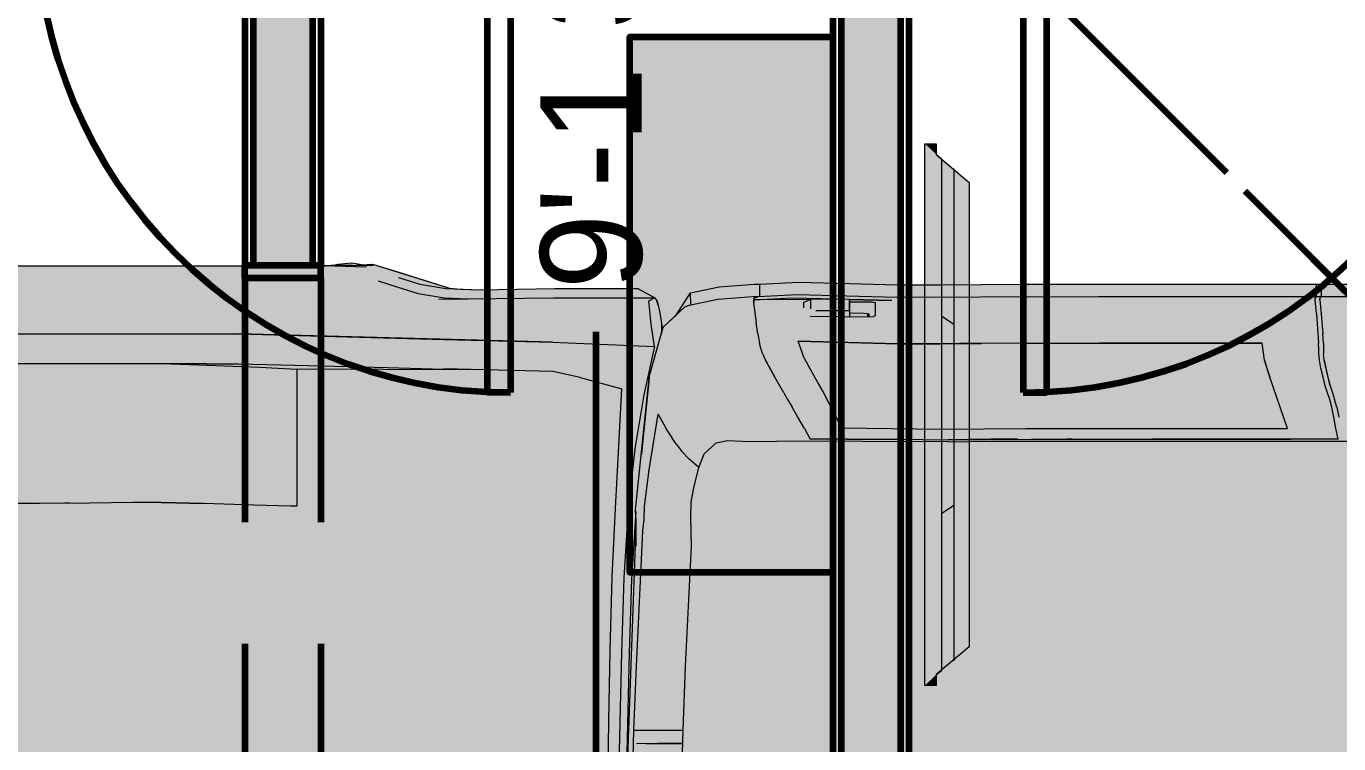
# Model space of a CAD drawing. Header units: inches. Extents: x -355 to 955, y -237 to 947.
# Drawn here: x 448.6 to 526.2, y 120.8 to 163.1 of the extents above; entities that cross this region are included whole.
import ezdxf

# ---------------------------------------------------------------- set-up
doc = ezdxf.new("R2010")
doc.units = ezdxf.units.IN
doc.header["$LTSCALE"] = 96
doc.header["$MEASUREMENT"] = 0
doc.linetypes.add('Dash', pattern=[0.225, 0.15, -0.075])
for name, color, linetype, lineweight, true_color in [('Cabinets_  Full-2', 9, 'Continuous', 211, 0x808080), ('Dimensions-3', 7, 'Continuous', 158, 0x000080), ('Doors-2', 7, 'Continuous', 158, 0x4b4b4b), ('Doors-3', 7, 'Continuous', 158, 0x4b4b4b), ('Furniture_ Exterior-1', 7, 'Continuous', 211, 0x008080), ('Furniture_ Interior-2', 7, 'Continuous', 211, 0x8080c0), ('Roof Planes-3', 7, 'Dash', 211, 0x6fa455), ('Walls_  Normal-2', 7, 'Continuous', 211, 0x000000), ('Walls_  Normal-3', 7, 'Continuous', 211, 0x000000)]:
    doc.layers.add(name, color=color, linetype=linetype, lineweight=lineweight, true_color=true_color)

# ---------------------------------------------------------------- blocks, each defined once
blk = doc.blocks.new('Full-Sized Truck')
at = {"layer": 'Furniture_ Exterior-1', "color": 136, "lineweight": 0, "true_color": 0x008080, "transparency": 33554687}
for p, q in [((25.405, 187.725), (25.402, 188.013)), ((25.464, 183.75), (25.417, 186.456)), ((25.458, 181.963), (25.466, 183.75)), ((25.458, 181.963), (25.39, 179.28)), ((36.476, 173.57), (36.472, 173.57)), ((41.069, 171.094), (41.006, 169.094)), ((34.357, 167.763), (34.263, 164.23)), ((34.1, 157.393), (34.265, 164.23)), ((39.567, 164.106), (39.484, 161.944)), ((33.701, 155.696), (34.103, 157.394)), ((36.03, 157.393), (35.752, 151.026)), ((33.701, 155.696), (32.961, 153.067)), ((7.196, 153.942), (11.111, 153.884)), ((25.065, 153.475), (29.189, 153.27)), ((29.189, 153.27), (32.961, 153.067)), ((10.444, 152.322), (10.444, 149.227)), ((9.553, 150.843), (9.542, 152.148)), ((9.542, 151.531), (9.555, 149.894)), ((9.544, 151.255), (9.542, 151.496)), ((27.615, 151.367), (31.283, 150.788)), ((31.283, 150.788), (30.163, 150.2)), ((33.658, 151.36), (33.9, 151.307)), ((9.555, 149.894), (9.557, 149.25)), ((29.265, 149.629), (29.707, 149.923)), ((30.163, 150.2), (29.707, 149.923)), ((28.816, 149.304), (28.339, 148.871)), ((29.265, 149.629), (28.816, 149.304)), ((38.501, 148.752), (39.298, 148.757)), ((35.238, 144.224), (35.558, 144.337)), ((35.558, 144.337), (35.97, 144.437)), ((36.594, 144.544), (35.97, 144.437)), ((36.594, 144.544), (37.31, 144.64)), ((38.323, 144.763), (37.31, 144.64)), ((39.859, 144.764), (39.859, 144.412)), ((29.464, 132.605), (29.502, 143.352)), ((32.259, 142.674), (31.736, 142.392)), ((32.692, 142.918), (32.259, 142.674)), ((30.347, 141.622), (29.639, 141.267)), ((30.347, 141.622), (31.086, 142.026)), ((31.086, 142.026), (31.736, 142.392)), ((34.98, 141.628), (33.85, 141.043)), ((34.98, 141.628), (36.096, 142.009)), ((38.306, 141.65), (38.663, 141.65)), ((29.637, 138.948), (29.639, 141.267)), ((33.85, 141.043), (32.823, 140.49)), ((32.823, 140.49), (30.377, 139.3)), ((32.819, 140.488), (33.283, 140.736)), ((29.637, 138.955), (29.625, 135.719)), ((38.117, 138.8), (37.726, 138.794)), ((38.719, 138.794), (37.96, 138.794)), ((37.933, 137.684), (37.712, 137.636)), ((38.678, 137.344), (38.689, 137.56)), ((37.784, 137.171), (38.653, 137.171)), ((35.954, 130.536), (35.954, 130.54)), ((29.513, 127.377), (29.513, 93.984)), ((29.639, 124.829), (29.638, 125.195)), ((35.968, 112.906), (35.972, 123.102)), ((35.972, 123.105), (35.97, 120.298)), ((35.97, 120.298), (35.968, 112.906)), ((29.639, 108.136), (29.639, 119.787)), ((34.852, 112.763), (35.968, 112.906)), ((30.346, 111.316), (33.721, 112.426)), ((33.721, 112.426), (34.852, 112.763)), ((37.912, 109.505), (38.832, 109.582)), ((39.017, 109.533), (39.017, 109.537)), ((32.259, 108.665), (32.692, 108.807)), ((32.692, 108.807), (33.157, 108.944)), ((33.157, 108.64), (34.854, 109.014)), ((34.321, 109.22), (34.854, 109.318)), ((34.854, 109.318), (35.238, 109.353)), ((34.854, 109.014), (35.238, 109.049)), ((35.238, 109.353), (35.558, 109.352)), ((35.558, 109.352), (35.97, 109.361)), ((37.912, 109.502), (35.97, 109.361)), ((35.97, 109.057), (36.594, 109.1)), ((37.912, 109.2), (36.594, 109.1)), ((36.594, 109.1), (36.61, 109.101)), ((37.881, 109.199), (37.912, 109.201)), ((38.832, 109.277), (37.912, 109.201)), ((29.639, 108.136), (30.347, 108.287)), ((30.347, 108.287), (31.086, 108.405)), ((31.086, 108.405), (31.736, 108.526)), ((31.736, 108.222), (31.086, 108.101)), ((31.736, 108.526), (32.259, 108.665)), ((31.736, 108.222), (32.259, 108.361)), ((32.692, 108.503), (32.259, 108.361)), ((33.157, 108.64), (32.692, 108.503))]:
    blk.add_line(p, q, dxfattribs=at)
for points in [[(41.069, 212.642), (41.069, 172.619), (41.097, 171.257), (41.171, 170.899), (41.272, 170.014), (41.143, 169.262), (41.176, 168.72), (39.597, 163.894), (39.532, 163.201), (39.483, 162.009), (39.566, 157.269), (39.567, 152.064), (38.951, 150.996), (38.732, 150.855), (38.087, 150.706), (37.58, 150.624), (36.956, 150.538), (36.531, 150.616), (37.019, 150.488), (37.819, 149.674), (39.298, 148.757), (39.688, 146.963), (39.859, 144.764), (39.859, 144.412), (39.986, 141.984), (39.893, 138.798), (39.811, 135.75), (39.822, 133.063), (39.843, 130.514), (39.859, 127.974), (39.861, 123.064), (39.858, 116.806), (39.859, 109.505), (39.859, 109.201), (39.863, 106.691)], [(36.726, 221.02), (36.726, 197.994), (36.574, 191.086), (36.574, 177.127), (36.206, 164.23), (36.03, 157.393), (36.574, 177.127)], [(40.641, 215.544), (41.069, 214.683), (41.069, 171.655)], [(25.416, 186.456), (25.388, 189.594), (25.388, 191.164), (25.418, 192.702), (25.461, 194.228)], [(34.611, 179.14), (34.6, 185.931), (34.596, 191.158)], [(34.261, 173.467), (25.205, 173.467), (25.205, 173.863), (25.289, 176.152), (25.39, 179.28), (25.458, 181.963)], [(34.357, 175.795), (34.518, 179.636), (34.608, 181.952)], [(34.612, 179.147), (34.612, 179.14), (34.608, 177.127)], [(34.608, 177.127), (34.518, 173.594), (34.357, 167.763)], [(34.216, 162.189), (34.263, 173.863), (34.357, 175.795)], [(41.122, 169.984), (41.069, 172.619), (41.111, 168.666)], [(41.097, 171.257), (41.171, 170.899), (41.272, 170.014), (41.143, 169.262)], [(41.097, 170.049), (41.176, 168.72), (40.664, 167.124), (39.597, 163.894), (39.532, 163.201)], [(40.085, 168.35), (39.676, 167.18), (39.25, 165.839), (38.951, 164.2), (38.892, 162.733)], [(40.292, 167.087), (39.866, 165.746), (39.567, 164.106), (39.483, 162.009), (39.566, 157.269)], [(38.872, 164.563), (38.951, 157.363), (38.951, 152.158), (38.96, 151.025)], [(39.567, 157.269), (39.567, 152.064), (38.951, 150.996)], [(35.752, 151.026), (32.564, 151.703), (28.999, 152.254), (25.057, 152.68), (20.497, 152.954), (15.559, 153.103), (10.968, 153.206), (7.081, 153.284), (3.541, 153.315), (0, 153.321), (-3.541, 153.315), (-7.081, 153.284), (-10.968, 153.206), (-15.559, 153.103), (-20.497, 152.954), (-25.057, 152.68), (-28.999, 152.254), (-32.564, 151.703), (-35.752, 151.026)], [(11.111, 153.884), (15.671, 153.802), (20.547, 153.683)], [(20.542, 153.683), (20.547, 153.682), (25.065, 153.474)], [(-27.615, 151.367), (-25.197, 151.655), (-24.371, 151.722), (-23.411, 151.775), (-22.576, 151.796), (-14.669, 152.162), (-10.444, 152.322), (-6.837, 152.401), (-3.419, 152.436), (3.419, 152.436), (6.837, 152.401), (10.444, 152.322), (14.669, 152.162), (23.58, 151.75), (24.325, 151.669), (25.197, 151.655), (27.615, 151.367)], [(24.863, 152.204), (20.407, 152.466), (15.514, 152.615), (7.081, 152.796), (-7.082, 152.796), (-15.514, 152.615), (-20.407, 152.466), (-24.863, 152.204)], [(-23.866, 152.181), (-10.444, 152.628), (-6.837, 152.756), (6.837, 152.756), (23.87, 152.181)], [(22.576, 152.173), (24.239, 152.183), (24.981, 152.208), (33.658, 151.36), (29.79, 151.743), (28.652, 151.849)], [(9.558, 149.25), (9.557, 149.949), (9.555, 150.511), (9.553, 150.843)], [(30.163, 150.2), (30.62, 150.43), (31.283, 150.788)], [(33.9, 151.307), (37.019, 150.488), (38.369, 149.115), (38.481, 148.843), (38.872, 147.049), (39.043, 144.85), (39.043, 144.498)], [(35.752, 151.026), (37.23, 151.232), (38.757, 151.377), (38.96, 151.025), (38.951, 150.996), (38.732, 150.855), (38.087, 150.706), (37.58, 150.624), (36.956, 150.538), (36.531, 150.616)], [(-28.339, 148.871), (-27.775, 148.233), (-26.433, 148.566), (-25.495, 148.733), (-24.495, 148.736), (-22.576, 148.706), (-14.669, 149.089), (-10.444, 149.227), (-6.837, 149.322), (-3.418, 149.357), (0, 149.35), (3.418, 149.357), (6.837, 149.322), (10.444, 149.227), (14.669, 149.089), (22.576, 148.706), (24.495, 148.736), (25.495, 148.733), (26.433, 148.566), (27.775, 148.233), (28.339, 148.871)], [(37.819, 149.674), (39.298, 148.757), (39.688, 146.963), (39.859, 144.764)], [(27.775, 148.233), (28.669, 147.91), (29.389, 147.164), (29.549, 146.448)], [(29.549, 146.448), (29.513, 145.51), (29.49, 144.517), (29.502, 143.352)], [(35.238, 144.224), (34.854, 144.056), (34.427, 143.847), (34.321, 143.795), (33.723, 143.479)], [(38.323, 144.76), (38.621, 144.785), (38.832, 144.788), (38.942, 144.77)], [(38.977, 144.675), (38.942, 144.77), (38.832, 144.788), (38.621, 144.785)], [(38.853, 141.231), (38.832, 144.788), (38.958, 142.36), (38.884, 139.713)], [(38.977, 144.675), (39.043, 144.498), (39.17, 142.07), (38.995, 135.836), (39.027, 130.601), (39.045, 123.154), (39.044, 120.358), (39.04, 109.52)], [(39.048, 144.407), (39.859, 144.412), (39.986, 141.984), (39.893, 138.798), (39.811, 135.75), (39.822, 133.063), (39.843, 130.514), (39.859, 127.974), (39.863, 125.515), (39.861, 123.064)], [(32.692, 142.918), (33.723, 143.479), (34.854, 144.056)], [(36.096, 142.009), (36.003, 138.823), (35.921, 135.775), (35.932, 133.089), (35.954, 130.54)], [(35.969, 127.999), (35.921, 135.775), (36.096, 142.009)], [(38.663, 141.65), (38.854, 141.228), (38.236, 141.228)], [(37.756, 141.261), (37.711, 137.56), (37.736, 137.312), (37.784, 137.171)], [(38.114, 140.897), (38.117, 138.8), (38.874, 138.8)], [(38.896, 140.897), (38.874, 138.8), (38.719, 138.795)], [(38.854, 141.228), (38.888, 141.108), (38.896, 140.897)], [(30.377, 139.3), (30.295, 133.018), (30.341, 127.745), (30.348, 122.665), (30.346, 111.316)], [(37.96, 138.797), (37.949, 137.871), (37.933, 137.684), (37.907, 137.577), (37.711, 137.577)], [(38.692, 138.794), (38.689, 137.56), (38.676, 137.312), (38.653, 137.171)], [(38.855, 138.799), (38.784, 136.126), (38.858, 138.799)], [(29.625, 135.719), (29.591, 132.605), (29.637, 127.377), (29.643, 111.105)], [(29.464, 132.605), (29.498, 129.93), (29.511, 127.377)], [(29.629, 128.253), (29.625, 129.93), (29.591, 132.605), (29.591, 132.609)], [(35.97, 127.999), (35.973, 125.546), (35.972, 123.102)], [(39.86, 123.064), (39.858, 116.806), (39.856, 109.505)], [(34.852, 112.763), (34.319, 112.617), (33.721, 112.426)], [(38.832, 109.581), (38.942, 109.58), (38.965, 109.567), (38.977, 109.552), (39.044, 109.52), (39.043, 109.216), (38.977, 109.248), (38.965, 109.263), (38.941, 109.276)], [(39.044, 109.52), (39.016, 109.537), (38.966, 109.566)], [(39.044, 109.5), (39.859, 109.505), (39.859, 109.201), (39.044, 109.196)], [(34.854, 109.014), (34.321, 108.916), (33.723, 108.78), (33.156, 108.64)], [(33.157, 108.944), (33.723, 109.084), (34.321, 109.22)], [(35.97, 109.057), (35.558, 109.047), (35.238, 109.049)], [(38.832, 109.277), (38.941, 109.276), (38.965, 109.263)], [(39.043, 109.216), (39.054, 104.203), (39.124, 98.537), (39.16, 95.387), (39.19, 92.297)], [(39.859, 109.201), (39.863, 106.691), (39.87, 104.19), (39.89, 101.546), (39.94, 98.521), (40.003, 95.354), (40.033, 92.302), (40.004, 89.416), (39.942, 86.644), (39.874, 84.085), (39.81, 81.902), (39.741, 79.931), (39.66, 77.787), (39.565, 75.34)]]:
    blk.add_lwpolyline(points, dxfattribs=at)
at = {"layer": 'Furniture_ Exterior-1', "color": 7, "lineweight": 0, "true_color": 0xffffff, "transparency": 33554687}
for points in [[(41.069, 172.619), (-41.069, 172.215), (41.069, 172.619), (-41.069, 212.642)], [(41.069, 172.619), (-41.069, 212.642), (41.069, 172.619), (41.069, 212.642)], [(-41.069, 172.215), (41.069, 172.619), (-41.069, 172.215), (-39.597, 163.894)], [(41.069, 172.619), (39.597, 163.894), (41.069, 172.619), (-39.597, 163.894)], [(41.069, 172.619), (41.097, 171.257), (41.069, 172.619), (39.597, 163.894)], [(41.097, 171.257), (41.143, 169.262), (41.097, 171.257), (39.597, 163.894)], [(41.097, 171.257), (41.171, 170.899), (41.097, 171.257), (41.143, 169.262)], [(41.171, 170.899), (41.272, 170.014), (41.171, 170.899), (41.143, 169.262)], [(41.143, 169.262), (41.176, 168.72), (41.143, 169.262), (39.597, 163.894)], [(39.597, 163.894), (-39.532, 163.201), (39.597, 163.894), (-39.597, 163.894)], [(39.597, 163.894), (39.532, 163.201), (39.597, 163.894), (-39.532, 163.201)], [(39.532, 163.201), (-36.531, 150.616), (39.532, 163.201), (-39.532, 163.201)], [(39.532, 163.201), (36.531, 150.616), (39.532, 163.201), (-36.531, 150.616)], [(39.532, 163.201), (39.483, 162.009), (39.532, 163.201), (36.531, 150.616)], [(39.483, 162.009), (39.566, 157.269), (39.483, 162.009), (36.531, 150.616)], [(39.566, 157.269), (39.567, 152.064), (39.566, 157.269), (36.531, 150.616)], [(39.567, 152.064), (37.58, 150.624), (39.567, 152.064), (36.531, 150.616)], [(39.567, 152.064), (38.087, 150.706), (39.567, 152.064), (37.58, 150.624)], [(39.567, 152.064), (38.951, 150.996), (39.567, 152.064), (38.087, 150.706)], [(38.951, 150.996), (38.732, 150.855), (38.951, 150.996), (38.087, 150.706)], [(39.811, 135.75), (-39.811, 135.75), (39.811, 135.75), (-36.531, 150.616)], [(36.531, 150.616), (39.811, 135.75), (36.531, 150.616), (-36.531, 150.616)], [(37.58, 150.624), (36.956, 150.538), (37.58, 150.624), (36.531, 150.616)], [(36.531, 150.616), (39.893, 138.798), (36.531, 150.616), (39.811, 135.75)], [(36.531, 150.616), (37.019, 150.488), (36.531, 150.616), (37.819, 149.674)], [(36.531, 150.616), (37.819, 149.674), (36.531, 150.616), (39.859, 144.764)], [(36.531, 150.616), (39.859, 144.764), (36.531, 150.616), (39.859, 144.412)], [(36.531, 150.616), (39.859, 144.412), (36.531, 150.616), (39.986, 141.984)], [(36.531, 150.616), (39.986, 141.984), (36.531, 150.616), (39.893, 138.798)], [(37.819, 149.674), (39.298, 148.757), (37.819, 149.674), (39.688, 146.963)], [(37.819, 149.674), (39.688, 146.963), (37.819, 149.674), (39.859, 144.764)], [(39.822, 133.063), (-39.822, 133.063), (39.822, 133.063), (-39.811, 135.75)], [(39.811, 135.75), (39.822, 133.063), (39.811, 135.75), (-39.811, 135.75)], [(39.843, 130.514), (-39.843, 130.514), (39.843, 130.514), (-39.822, 133.063)], [(39.822, 133.063), (39.843, 130.514), (39.822, 133.063), (-39.822, 133.063)], [(39.859, 127.974), (-39.859, 127.974), (39.859, 127.974), (-39.843, 130.514)], [(39.843, 130.514), (39.859, 127.974), (39.843, 130.514), (-39.843, 130.514)], [(39.861, 123.064), (-39.86, 123.064), (39.861, 123.064), (39.859, 127.974)], [(39.859, 127.974), (-39.86, 123.064), (39.859, 127.974), (-39.859, 127.974)], [(39.861, 123.064), (39.858, 116.806), (39.861, 123.064), (-39.86, 123.064)], [(39.858, 116.806), (-39.858, 116.806), (39.858, 116.806), (-39.86, 123.064)], [(39.859, 109.505), (-39.859, 109.505), (39.859, 109.505), (-39.858, 116.806)], [(39.858, 116.806), (39.859, 109.505), (39.858, 116.806), (-39.858, 116.806)], [(39.859, 109.505), (39.859, 109.201), (39.859, 109.505), (-39.859, 109.505)], [(39.859, 109.201), (-39.859, 109.201), (39.859, 109.201), (-39.859, 109.505)], [(39.863, 106.691), (-39.863, 106.691), (39.863, 106.691), (-39.859, 109.201)], [(39.859, 109.201), (39.863, 106.691), (39.859, 109.201), (-39.859, 109.201)]]:
    blk.add_solid(points, dxfattribs=at)
blk = doc.blocks.new('Flat Screen 7')
at = {"layer": 'Furniture_ Interior-2', "color": 163, "lineweight": 0, "true_color": 0x8080c0, "transparency": 33554687}
for p, q in [((-19.514, 1.727), (-19.581, 1.669)), ((-7.87, 0.992), (-7.207, 1.727)), ((7.87, 0.992), (7.207, 1.727)), ((19.514, 1.727), (19.581, 1.669)), ((-21.556, 0.026), (-21.563, 0.049))]:
    blk.add_line(p, q, dxfattribs=at)
blk.add_lwpolyline([(18.47, 2.625), (20.681, 0.683), (21.562, 0.683), (21.562, 0), (-21.563, 0), (-21.563, 0.683), (-20.712, 0.683), (-18.47, 2.625)], close=True, dxfattribs=at)
for points in [[(-19.466, 1.768), (-19.514, 1.727), (19.514, 1.727), (19.466, 1.768)], [(-20.712, 0.683), (-20.681, 0.71), (-20.398, 0.965), (-20.368, 0.992), (20.368, 0.992), (20.398, 0.965), (20.681, 0.71), (20.712, 0.683)]]:
    blk.add_lwpolyline(points, dxfattribs=at)
at = {"layer": 'Furniture_ Interior-2', "color": 7, "lineweight": 0, "true_color": 0xffffff, "transparency": 33554687}
for points in [[(-18.47, 2.625), (20.681, 0.683), (-18.47, 2.625), (-20.712, 0.683)], [(-18.47, 2.625), (18.47, 2.625), (-18.47, 2.625), (20.681, 0.683)], [(20.681, 0.683), (21.562, 0), (20.681, 0.683), (-21.563, 0)], [(20.681, 0.683), (-21.563, 0), (20.681, 0.683), (-20.712, 0.683)], [(-21.563, 0), (-21.563, 0.683), (-21.563, 0), (-20.712, 0.683)], [(20.681, 0.683), (21.562, 0.683), (20.681, 0.683), (21.562, 0)]]:
    blk.add_solid(points, dxfattribs=at)

msp = doc.modelspace()

# ---------------------------------------------------------------- linework, layer by layer
at = {"layer": 'Cabinets_  Full-2', "color": 8, "true_color": 0x808080, "transparency": 33554687}
for p, q in [((484.25, 162.5), (496.25, 162.5)), ((484.25, 130.875), (484.25, 162.5)), ((496.25, 130.875), (484.25, 130.875))]:
    msp.add_line(p, q, dxfattribs=at)
msp.add_lwpolyline([(496.25, 162.5), (496.25, 130.875), (484.25, 130.875), (484.25, 162.5)], close=True, dxfattribs=at)
at = {"layer": 'Cabinets_  Full-2', "color": 254, "true_color": 0xcecece, "transparency": 33554687}
for points in [[(484.25, 162.5), (496.25, 162.5), (484.25, 162.5), (496.25, 130.875)], [(484.25, 162.5), (496.25, 130.875), (484.25, 162.5), (484.25, 130.875)]]:
    msp.add_solid(points, dxfattribs=at)
at = {"layer": 'Dimensions-3', "color": 176, "linetype": 'Continuous', "lineweight": 158, "true_color": 0x000080, "transparency": 33554687}
msp.add_line((482.25, 145.09), (482.25, 106.24), dxfattribs=at)
at = {"layer": 'Doors-2', "transparency": 33554687}
for p, q in [((475.824, 169.5), (475.824, 141.5)), ((477.199, 169.5), (477.199, 141.5)), ((507.5, 169.5), (507.5, 141.5)), ((508.875, 169.5), (508.875, 141.5)), ((477.199, 141.5), (475.824, 141.5)), ((507.5, 141.5), (508.875, 141.5))]:
    msp.add_line(p, q, dxfattribs=at)
for centre, start, end in [((477.199, 169.5), 180, 270), ((507.5, 169.5), 270, 0)]:
    msp.add_arc(centre, 28, start, end, dxfattribs=at)
at = {"layer": 'Doors-3', "transparency": 33554687}
for p, q in [((461.5, 148.25), (461.5, 149)), ((466, 149), (461.5, 149)), ((466, 148.25), (466, 149)), ((466, 148.25), (461.5, 148.25))]:
    msp.add_line(p, q, dxfattribs=at)
at = {"layer": 'Doors-3', "linetype": 'Dash', "transparency": 33554687}
for p, q in [((461.5, 148.25), (461.5, 116.727)), ((466, 148.25), (466, 116.727))]:
    msp.add_line(p, q, dxfattribs=at)
at = {"layer": 'Roof Planes-3', "transparency": 33554687}
for points in [[(657, 17), (459.5, 214.5), (459.5, 215.5), (657, 413)], [(262, 17), (459.5, 214.5), (657, 17)]]:
    msp.add_lwpolyline(points, close=True, dxfattribs=at)
at = {"layer": 'Walls_  Normal-2', "color": 18, "linetype": 'Continuous', "lineweight": 211, "true_color": 0x000000, "transparency": 33554687}
for p, q in [((496.75, 170), (496.75, 115.279)), ((500.25, 170), (500.25, 115.279)), ((496.25, 169.5), (496.25, 115.279)), ((500.75, 169.5), (500.75, 115.279))]:
    msp.add_line(p, q, dxfattribs=at)
at = {"layer": 'Walls_  Normal-2', "color": 53, "true_color": 0xe3d062, "transparency": 33554687}
msp.add_solid([(500.25, 170), (500.25, 115.279), (496.75, 170), (496.75, 115.279)], dxfattribs=at)
at = {"layer": 'Walls_  Normal-3', "color": 18, "linetype": 'Continuous', "lineweight": 211, "true_color": 0x000000, "transparency": 33554687}
for p, q in [((461.5, 281.891), (461.5, 149)), ((462, 281.891), (462, 149)), ((465.5, 216), (465.5, 149)), ((466, 215.5), (466, 149)), ((466, 149), (461.5, 149)), ((465.5, 149), (462, 149))]:
    msp.add_line(p, q, dxfattribs=at)
at = {"layer": 'Walls_  Normal-3', "color": 53, "true_color": 0xe3d062, "transparency": 33554687}
msp.add_solid([(465.5, 281.891), (465.5, 149), (462, 281.891), (462, 149)], dxfattribs=at)

# ---------------------------------------------------------------- block references
at = {"layer": 'Furniture_ Exterior-1', "transparency": 33554687, "xscale": 0.8950276243093923, "yscale": 0.9421364748887466, "rotation": 90}
msp.add_blockref('Full-Sized Truck', (628, 112.219), dxfattribs=at)
at = {"layer": 'Furniture_ Interior-2', "transparency": 33554687, "xscale": 0.7420289855072464, "rotation": 270}
msp.add_blockref('Flat Screen 7', (501.688, 140.188), dxfattribs=at)

# ---------------------------------------------------------------- texts
at = {"layer": 'Dimensions-3', "color": 176, "linetype": 'Continuous', "lineweight": 158, "true_color": 0x000080, "transparency": 33554687, "insert": (485.047, 147.59), "char_height": 6, "width": 32.7, "attachment_point": 7, "rotation": 90}
msp.add_mtext('\\fChief Blueprint|b0|i0|c0|p0;9\'-1 3/4"', dxfattribs=at)

doc.saveas('drawing.dxf')
